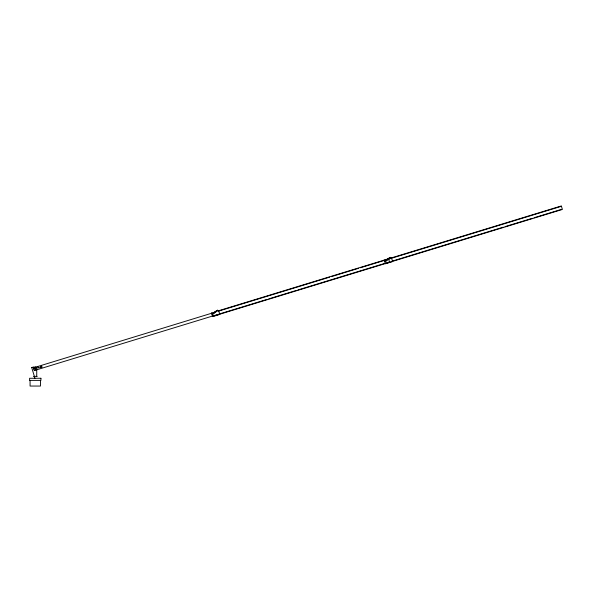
<?xml version="1.0" encoding="UTF-8"?>
<svg xmlns="http://www.w3.org/2000/svg" width="592" height="592" viewBox="0 0 592 592"><rect width="100%" height="100%" fill="white"/><g stroke="black" fill="none" stroke-linecap="round" stroke-linejoin="round"><path stroke-width="0.89" d="M217.76 310.526L212.809 314.078L212.143 313.975L212.336 313.153L213.164 313.634L217.76 310.526L217.523 310.201L212.891 313.175M33.552 368.379L33.729 367.95M212.202 313.642C211.847 315.455 214.422 313.412 212.424 313.457M40.737 367.38L41.373 366.899M212.935 313.301L217.523 310.201M385.703 260.332L385.999 261.235L385.288 261.575L385.022 260.391L390.335 257.357L390.609 257.816L385.977 260.791L390.609 257.816M385.74 260.465L390.335 257.357M34.935 378.258L31.709 367.506L34.018 366.892M218.67 310.719L388.515 258.793L389.588 262.293M391.482 257.875L561.327 205.949L562.4 209.45L212.521 316.431M215.392 312.095L34.972 367.366M218.603 311.111L329.603 277.174M331.365 276.642L358.671 268.287M360.432 267.754L561.431 206.29M36.689 369.815L216.82 314.737M218.581 314.204L267.036 299.389M268.798 298.849L296.104 290.502M297.865 289.962L389.632 261.901M392.274 261.087L503.274 227.158M505.035 226.618L532.341 218.27M534.102 217.73L561.416 209.383M40.715 367.565L42.039 367.232L41.721 366.189L40.596 366.529L40.678 367.61L40.811 367.21M34.676 368.831L36.156 368.831M33.374 376.379L37.148 376.379M39.183 367.366L37.451 367.255M38.347 367.81L39.161 367.839M35.72 367.129L36.149 367.299M385.799 260.635C384.127 260.325 385.688 262.197 385.932 260.658M391.423 257.683L392.607 261.568L385.392 263.78L384.201 259.895M218.611 310.526L219.802 314.411L212.58 316.616L211.396 312.731M35.202 368.12L35.631 369.526M40.448 380.39L40.448 386.051L30.074 386.051L30.074 380.39M36.734 369.674L36.734 376.379M41.188 366.87L41.203 366.818M33.914 366.833L33.914 366.833M31.472 367.417L31.916 367.647L31.494 367.366M34.551 368.646C35.453 371.465 36.741 366.655 34.551 368.646M40.996 366.766L41.662 366.996L40.996 366.766M40.922 378.266L29.6 378.266L29.6 380.39L40.922 380.39L40.922 378.266M34.373 370.37A1.769 1.769 0 0 0 37.03 368.831A1.769 1.769 0 0 0 34.373 367.299A1.769 1.769 0 0 0 34.373 370.37"/></g></svg>
